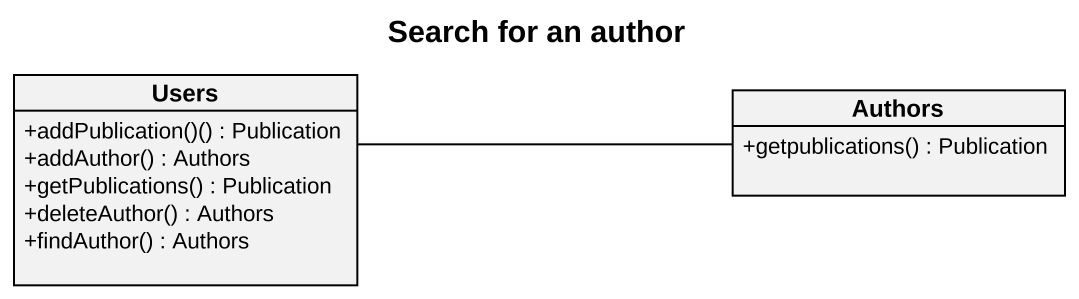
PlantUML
@startuml
title Search for an author
hide circle
hide empty members
skinparam classAttributeIconSize 0
class Users {
  +addPublication()() : Publication
  +addAuthor() : Authors
  +getPublications() : Publication
  +deleteAuthor() : Authors
  +findAuthor() : Authors
}
class Authors {
  +getpublications() : Publication
}
Users -right- Authors
@enduml
